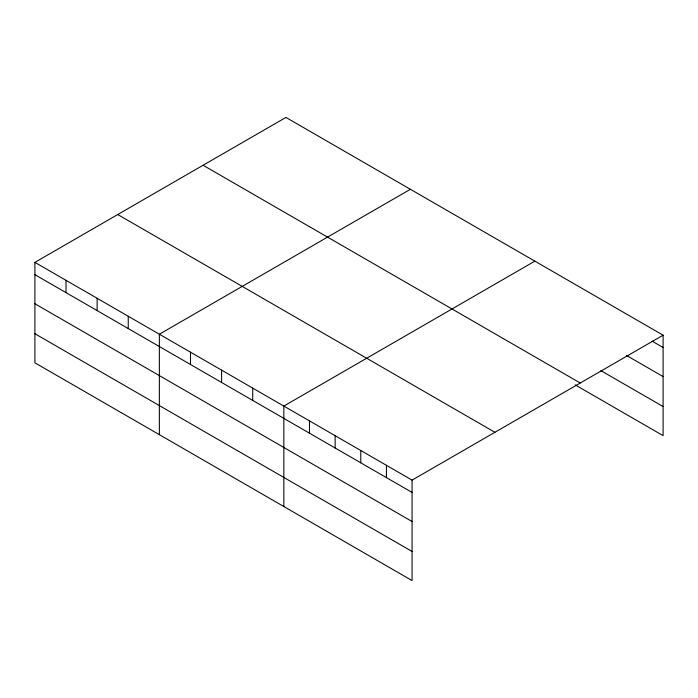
<?xml version="1.0" encoding="UTF-8"?>
<svg xmlns="http://www.w3.org/2000/svg" width="698" height="698" viewBox="0 0 698 698"><rect width="100%" height="100%" fill="white"/><g stroke="black" fill="none" stroke-linecap="round" stroke-linejoin="round"><path stroke-width="1.05" d="M34.9 262.361L412.073 480.119L412.073 580.57L34.9 362.812L34.9 262.361L285.927 117.43L663.1 335.188L663.1 435.639L575.169 384.868M410.398 189.289L159.362 334.22L159.362 434.671M534.86 261.148L283.833 406.079L283.833 506.53M412.073 480.119L663.1 335.188M652.106 341.148L663.1 347.499M626.464 355.43L663.1 376.58M600.812 370.594L663.1 406.55M203.092 165.26L580.256 383.019M117.744 214.53L494.908 432.289M34.9 274.672L412.073 492.422M34.9 303.752L412.073 521.511M34.9 333.723L412.073 551.481M386.422 465.313L386.422 477.615M360.779 450.507L360.779 462.809M335.127 435.7L335.127 448.003M309.484 420.885L309.484 433.196M252.72 388.114L252.72 400.425M221.598 370.149L221.598 382.46M190.484 352.185L190.484 364.496M128.249 316.255L128.249 328.566M97.135 298.29L97.135 310.601M66.013 280.326L66.013 292.637"/></g></svg>
